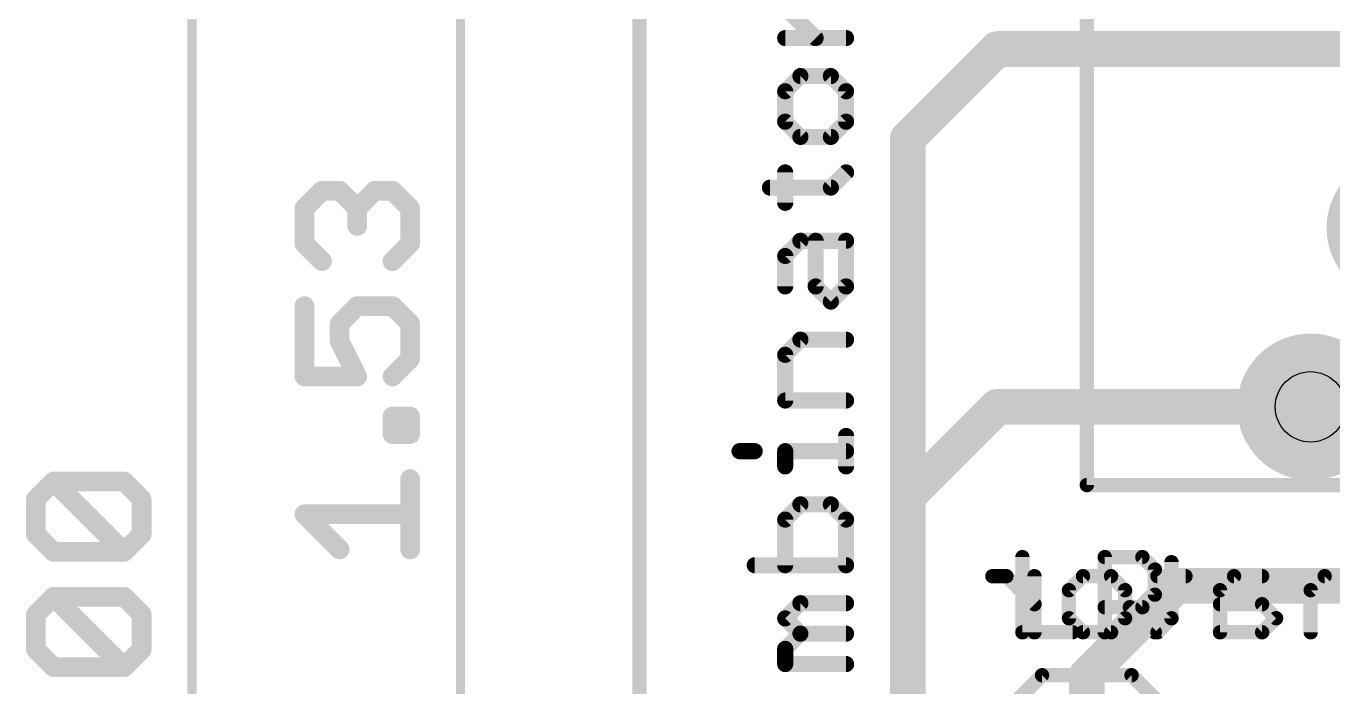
# Model space of a CAD drawing. Extents: x -33 to 74, y -17 to 52.
# Drawn here: x -8.7 to 9.84, y 15.07 to 24.46 of the extents above; entities that cross this region are included whole.
import ezdxf

# ---------------------------------------------------------------- set-up
doc = ezdxf.new("R2010")
doc.units = 0
for name, color, linetype in [('1', 12, 'CONTINUOUS'), ('16', 132, 'CONTINUOUS'), ('17', 110, 'CONTINUOUS'), ('20', 53, 'CONTINUOUS'), ('21', 41, 'CONTINUOUS'), ('22', 40, 'CONTINUOUS'), ('29', 253, 'CONTINUOUS'), ('30', 253, 'CONTINUOUS'), ('44', 253, 'CONTINUOUS'), ('47', 253, 'CONTINUOUS')]:
    doc.layers.add(name, color=color, linetype=linetype)

# ---------------------------------------------------------------- blocks, each defined once
blk = doc.blocks.new('ROUNDP')
at = {"const_width": 0.5}
blk.add_lwpolyline([(0, -0.25, 1), (0, 0.25, 1), (0, -0.25)], format="xyb", dxfattribs=at)

msp = doc.modelspace()

# ---------------------------------------------------------------- linework, layer by layer
at = {"layer": '1', "const_width": 0.508}
for points in [[(3.81, 22.86), (5.08, 24.13)], [(5.08, 24.13), (12.7, 24.13)], [(3.81, 7.62), (3.81, 22.86)]]:
    msp.add_lwpolyline(points, dxfattribs=at)
at = {"layer": '1', "const_width": 0.254}
for points in [[(5.08, 24.257, 1), (5.08, 24.003)], [(5.1698, 24.0402, 1), (4.9902, 24.2198)], [(3.937, 22.86, 1), (3.683, 22.86)], [(3.7202, 22.9498, 1), (3.8998, 22.7702)]]:
    msp.add_lwpolyline(points, format="xyb", dxfattribs=at)
at = {"layer": '16', "const_width": 0.508}
for points in [[(3.81, 17.78), (5.08, 19.05)], [(5.08, 19.05), (9.525, 19.05)], [(3.81, 10.16), (3.81, 17.78)], [(6.35, 15.24), (7.62, 16.51)], [(7.62, 16.51), (15.24, 16.51)], [(6.35, 13.97), (6.35, 15.24)]]:
    msp.add_lwpolyline(points, dxfattribs=at)
at = {"layer": '16', "const_width": 0.254}
for points in [[(5.08, 19.177, 1), (5.08, 18.923)], [(5.1698, 18.9602, 1), (4.9902, 19.1398)], [(9.525, 18.923, 1), (9.525, 19.177)], [(3.937, 17.78, 1), (3.683, 17.78)], [(3.7202, 17.8698, 1), (3.8998, 17.6902)], [(7.62, 16.637, 1), (7.62, 16.383)], [(7.7098, 16.4202, 1), (7.5302, 16.5998)], [(6.477, 15.24, 1), (6.223, 15.24)], [(6.2602, 15.3298, 1), (6.4398, 15.1502)]]:
    msp.add_lwpolyline(points, format="xyb", dxfattribs=at)
at = {"layer": '20', "const_width": 0.2032}
msp.add_lwpolyline([(0, 0), (0, 30.48)], dxfattribs=at)
at = {"layer": '21'}
for points, const_width in [([(6.35, 17.94), (6.35, 30.94)], 0.2032), ([(2.5015, 24.2857), (2.0694, 24.7178)], 0.2286), ([(2.9337, 24.2857), (2.0694, 24.2857)], 0.2286), ([(2.2854, 23.7467), (2.0694, 23.5307)], 0.2286), ([(2.7176, 23.7467), (2.2854, 23.7467)], 0.2286), ([(2.9337, 23.5307), (2.7176, 23.7467)], 0.2286), ([(2.0694, 23.5307), (2.0694, 23.0985)], 0.2286), ([(2.9337, 23.0985), (2.9337, 23.5307)], 0.2286), ([(2.0694, 23.0985), (2.2854, 22.8824)], 0.2286), ([(2.7176, 22.8824), (2.9337, 23.0985)], 0.2286), ([(2.2854, 22.8824), (2.7176, 22.8824)], 0.2286), ([(2.0694, 21.9469), (2.0694, 22.379)], 0.2286), ([(2.7176, 22.163), (2.9337, 22.379)], 0.2286), ([(1.8533, 22.163), (2.7176, 22.163)], 0.2286), ([(2.0694, 21.1919), (2.2854, 21.4079)], 0.2286), ([(2.2854, 21.4079), (2.9337, 21.4079)], 0.2286), ([(2.5015, 20.7597), (2.5015, 21.4079)], 0.2286), ([(2.9337, 21.4079), (2.9337, 20.7597)], 0.2286), ([(2.0694, 20.7597), (2.0694, 21.1919)], 0.2286), ([(2.7176, 20.5436), (2.5015, 20.7597)], 0.2286), ([(2.9337, 20.7597), (2.7176, 20.5436)], 0.2286), ([(2.0694, 19.7886), (2.2854, 20.0047)], 0.2286), ([(2.2854, 20.0047), (2.9337, 20.0047)], 0.2286), ([(2.0694, 19.1403), (2.0694, 19.7886)], 0.2286), ([(2.9337, 19.1403), (2.0694, 19.1403)], 0.2286), ([(2.9337, 18.2048), (2.9337, 18.637)], 0.2286), ([(1.4211, 18.4209), (1.6372, 18.4209)], 0.2286), ([(2.0694, 18.2048), (2.0694, 18.4209)], 0.2286), ([(2.0694, 18.4209), (2.9337, 18.4209)], 0.2286), ([(21.59, 17.94), (6.35, 17.94)], 0.2032), ([(2.2854, 17.6659), (2.0694, 17.4498)], 0.2286), ([(2.7176, 17.6659), (2.2854, 17.6659)], 0.2286), ([(2.9337, 17.4498), (2.7176, 17.6659)], 0.2286), ([(2.0694, 17.4498), (2.0694, 16.8015)], 0.2286), ([(2.9337, 16.8015), (2.9337, 17.4498)], 0.2286), ([(1.6372, 16.8015), (2.9337, 16.8015)], 0.2286), ([(5.4356, 16.9173), (5.4356, 15.8496)], 0.2032), ([(6.605, 15.8496), (6.605, 16.9173)], 0.2032), ([(6.605, 16.9173), (7.1389, 16.9173)], 0.2032), ([(7.1389, 16.9173), (7.3168, 16.7394)], 0.2032), ([(7.3168, 16.7394), (7.3168, 16.3835)], 0.2032), ([(2.0694, 16.0465), (2.2854, 16.2626)], 0.2286), ([(2.2854, 16.2626), (2.9337, 16.2626)], 0.2286), ([(7.3168, 16.3835), (7.1389, 16.2055)], 0.2032), ([(2.2854, 15.8304), (2.0694, 16.0465)], 0.2286), ([(7.1389, 16.2055), (6.605, 16.2055)], 0.2032), ([(6.9609, 16.2055), (7.3168, 15.8496)], 0.2032), ([(5.4356, 15.8496), (6.1474, 15.8496)], 0.2032), ([(2.0694, 15.6143), (2.2854, 15.8304)], 0.2286), ([(2.2854, 15.8304), (2.9337, 15.8304)], 0.2286), ([(2.0694, 15.3982), (2.0694, 15.6143)], 0.2286), ([(2.9337, 15.3982), (2.0694, 15.3982)], 0.2286), ([(5.715, 15.24), (5.08, 14.605)], 0.2032), ([(6.985, 15.24), (5.715, 15.24)], 0.2032), ([(7.62, 14.605), (6.985, 15.24)], 0.2032)]:
    msp.add_lwpolyline(points, dxfattribs=dict(at, const_width=const_width))
for points, const_width in [([(2.0694, 24.3428, 1), (2.0694, 24.2285)], 0.1143), ([(2.4611, 24.2453, 1), (2.5419, 24.3261)], 0.1143), ([(2.9337, 24.2285, 1), (2.9337, 24.3428)], 0.1143), ([(2.2854, 23.8039, 1), (2.2854, 23.6896)], 0.1143), ([(2.3259, 23.7063, 1), (2.245, 23.7871)], 0.1143), ([(2.758, 23.7871, 1), (2.6772, 23.7063)], 0.1143), ([(2.7176, 23.6896, 1), (2.7176, 23.8039)], 0.1143), ([(2.1265, 23.5307, 1), (2.0122, 23.5307)], 0.1143), ([(2.029, 23.5711, 1), (2.1098, 23.4902)], 0.1143), ([(2.9909, 23.5307, 1), (2.8765, 23.5307)], 0.1143), ([(2.8933, 23.4902, 1), (2.9741, 23.5711)], 0.1143), ([(2.1098, 23.1389, 1), (2.029, 23.0581)], 0.1143), ([(2.9741, 23.0581, 1), (2.8933, 23.1389)], 0.1143), ([(2.0122, 23.0985, 1), (2.1265, 23.0985)], 0.1143), ([(2.8765, 23.0985, 1), (2.9909, 23.0985)], 0.1143), ([(2.2854, 22.9395, 1), (2.2854, 22.8252)], 0.1143), ([(2.245, 22.842, 1), (2.3259, 22.9228)], 0.1143), ([(2.6772, 22.9228, 1), (2.758, 22.842)], 0.1143), ([(2.7176, 22.8252, 1), (2.7176, 22.9395)], 0.1143), ([(2.1265, 22.379, 1), (2.0122, 22.379)], 0.1143), ([(2.9741, 22.3386, 1), (2.8933, 22.4195)], 0.1143), ([(1.8533, 22.2201, 1), (1.8533, 22.1058)], 0.1143), ([(2.6772, 22.2034, 1), (2.758, 22.1226)], 0.1143), ([(2.7176, 22.1058, 1), (2.7176, 22.2201)], 0.1143), ([(2.0122, 21.9469, 1), (2.1265, 21.9469)], 0.1143), ([(2.2854, 21.4651, 1), (2.2854, 21.3508)], 0.1143), ([(2.3259, 21.3675, 1), (2.245, 21.4483)], 0.1143), ([(2.5587, 21.4079, 1), (2.4444, 21.4079)], 0.1143), ([(2.9909, 21.4079, 1), (2.8765, 21.4079)], 0.1143), ([(2.9337, 21.3508, 1), (2.9337, 21.4651)], 0.1143), ([(2.1265, 21.1919, 1), (2.0122, 21.1919)], 0.1143), ([(2.029, 21.2323, 1), (2.1098, 21.1514)], 0.1143), ([(2.0122, 20.7597, 1), (2.1265, 20.7597)], 0.1143), ([(2.5419, 20.8001, 1), (2.4611, 20.7193)], 0.1143), ([(2.4444, 20.7597, 1), (2.5587, 20.7597)], 0.1143), ([(2.8765, 20.7597, 1), (2.9909, 20.7597)], 0.1143), ([(2.9741, 20.7193, 1), (2.8933, 20.8001)], 0.1143), ([(2.6772, 20.584, 1), (2.758, 20.5032)], 0.1143), ([(2.6772, 20.5032, 1), (2.758, 20.584)], 0.1143), ([(2.2854, 20.0618, 1), (2.2854, 19.9475)], 0.1143), ([(2.3259, 19.9642, 1), (2.245, 20.0451)], 0.1143), ([(2.9337, 19.9475, 1), (2.9337, 20.0618)], 0.1143), ([(2.1265, 19.7886, 1), (2.0122, 19.7886)], 0.1143), ([(2.029, 19.829, 1), (2.1098, 19.7482)], 0.1143), ([(2.0122, 19.1403, 1), (2.1265, 19.1403)], 0.1143), ([(2.0694, 19.1975, 1), (2.0694, 19.0832)], 0.1143), ([(2.9337, 19.0832, 1), (2.9337, 19.1975)], 0.1143), ([(2.9909, 18.637, 1), (2.8765, 18.637)], 0.1143), ([(1.4211, 18.478, 1), (1.4211, 18.3637)], 0.1143), ([(1.6372, 18.3637, 1), (1.6372, 18.478)], 0.1143), ([(2.1265, 18.4209, 1), (2.0122, 18.4209)], 0.1143), ([(2.0694, 18.478, 1), (2.0694, 18.3637)], 0.1143), ([(2.9337, 18.3637, 1), (2.9337, 18.478)], 0.1143), ([(2.0122, 18.2048, 1), (2.1265, 18.2048)], 0.1143), ([(2.8765, 18.2048, 1), (2.9909, 18.2048)], 0.1143), ([(6.35, 17.9908, 1), (6.35, 17.8892)], 0.1016), ([(6.2992, 17.94, 1), (6.4008, 17.94)], 0.1016), ([(2.2854, 17.723, 1), (2.2854, 17.6087)], 0.1143), ([(2.3259, 17.6255, 1), (2.245, 17.7063)], 0.1143), ([(2.758, 17.7063, 1), (2.6772, 17.6255)], 0.1143), ([(2.7176, 17.6087, 1), (2.7176, 17.723)], 0.1143), ([(2.1265, 17.4498, 1), (2.0122, 17.4498)], 0.1143), ([(2.029, 17.4902, 1), (2.1098, 17.4094)], 0.1143), ([(2.9909, 17.4498, 1), (2.8765, 17.4498)], 0.1143), ([(2.8933, 17.4094, 1), (2.9741, 17.4902)], 0.1143), ([(1.6372, 16.8587, 1), (1.6372, 16.7444)], 0.1143), ([(2.9337, 16.7444, 1), (2.9337, 16.8587)], 0.1143), ([(5.4864, 16.9173, 1), (5.3848, 16.9173)], 0.1016), ([(6.6558, 16.9173, 1), (6.5542, 16.9173)], 0.1016), ([(6.605, 16.9681, 1), (6.605, 16.8665)], 0.1016), ([(7.1748, 16.9532, 1), (7.1029, 16.8814)], 0.1016), ([(7.1389, 16.8665, 1), (7.1389, 16.9681)], 0.1016), ([(2.0122, 16.8015, 1), (2.1265, 16.8015)], 0.1143), ([(2.8765, 16.8015, 1), (2.9909, 16.8015)], 0.1143), ([(7.3676, 16.7394, 1), (7.266, 16.7394)], 0.1016), ([(7.2809, 16.7034, 1), (7.3527, 16.7753)], 0.1016), ([(2.2854, 16.3197, 1), (2.2854, 16.2054)], 0.1143), ([(2.3259, 16.2222, 1), (2.245, 16.303)], 0.1143), ([(2.9337, 16.2054, 1), (2.9337, 16.3197)], 0.1143), ([(7.266, 16.3835, 1), (7.3676, 16.3835)], 0.1016), ([(7.3527, 16.3475, 1), (7.2809, 16.4194)], 0.1016), ([(2.1098, 16.0869, 1), (2.029, 16.0061)], 0.1143), ([(2.029, 16.0869, 1), (2.1098, 16.0061)], 0.1143), ([(6.605, 16.2563, 1), (6.605, 16.1547)], 0.1016), ([(6.9968, 16.2414, 1), (6.925, 16.1696)], 0.1016), ([(7.1029, 16.2414, 1), (7.1748, 16.1696)], 0.1016), ([(7.1389, 16.1547, 1), (7.1389, 16.2563)], 0.1016), ([(5.4356, 15.9004, 1), (5.4356, 15.7988)], 0.1016), ([(6.1474, 15.7988, 1), (6.1474, 15.9004)], 0.1016), ([(2.2854, 15.8876, 1), (2.2854, 15.7733)], 0.1143), ([(2.3259, 15.79, 1), (2.245, 15.8708)], 0.1143), ([(2.245, 15.79, 1), (2.3259, 15.8708)], 0.1143), ([(2.9337, 15.7733, 1), (2.9337, 15.8876)], 0.1143), ([(5.3848, 15.8496, 1), (5.4864, 15.8496)], 0.1016), ([(6.5542, 15.8496, 1), (6.6558, 15.8496)], 0.1016), ([(7.2809, 15.8137, 1), (7.3527, 15.8855)], 0.1016), ([(2.1265, 15.6143, 1), (2.0122, 15.6143)], 0.1143), ([(2.029, 15.6547, 1), (2.1098, 15.5739)], 0.1143), ([(2.0122, 15.3982, 1), (2.1265, 15.3982)], 0.1143), ([(2.0694, 15.4554, 1), (2.0694, 15.3411)], 0.1143), ([(2.9337, 15.3411, 1), (2.9337, 15.4554)], 0.1143), ([(5.715, 15.2908, 1), (5.715, 15.1892)], 0.1016), ([(5.7509, 15.2041, 1), (5.6791, 15.2759)], 0.1016), ([(7.0209, 15.2759, 1), (6.9491, 15.2041)], 0.1016), ([(6.985, 15.1892, 1), (6.985, 15.2908)], 0.1016)]:
    msp.add_lwpolyline(points, format="xyb", dxfattribs=dict(at, const_width=const_width))
at = {"layer": '22', "const_width": 0.2032}
for points in [[(7.552, 16.8453), (7.552, 16.0487)], [(5.209, 16.6461), (5.0098, 16.6461)], [(5.6072, 16.2479), (5.209, 16.6461)], [(5.6072, 15.8496), (5.6072, 16.6461)], [(6.097, 16.447), (6.2962, 16.6461)], [(6.2962, 16.6461), (6.6944, 16.6461)], [(6.6944, 16.6461), (6.8936, 16.447)], [(7.7511, 16.6461), (7.3529, 16.6461)], [(8.4401, 16.6461), (8.2409, 16.447)], [(8.8383, 16.6461), (8.4401, 16.6461)], [(9.7264, 16.6461), (9.5273, 16.447)], [(10.3238, 16.6461), (9.7264, 16.6461)], [(6.097, 16.0487), (6.097, 16.447)], [(6.8936, 16.447), (6.8936, 16.0487)], [(8.2409, 16.447), (8.2409, 15.8496)], [(9.5273, 16.447), (9.5273, 15.8496)], [(8.8383, 16.2479), (8.2409, 16.2479)], [(9.0375, 16.0487), (8.8383, 16.2479)], [(6.2962, 15.8496), (6.097, 16.0487)], [(6.8936, 16.0487), (6.6944, 15.8496)], [(7.552, 16.0487), (7.3529, 15.8496)], [(8.8383, 15.8496), (9.0375, 16.0487)], [(6.6944, 15.8496), (6.2962, 15.8496)], [(8.2409, 15.8496), (8.8383, 15.8496)]]:
    msp.add_lwpolyline(points, dxfattribs=at)
at = {"layer": '22', "const_width": 0.1016}
for points in [[(7.6028, 16.8453, 1), (7.5012, 16.8453)], [(5.0098, 16.6969, 1), (5.0098, 16.5953)], [(5.2449, 16.6821, 1), (5.173, 16.6102)], [(5.209, 16.5953, 1), (5.209, 16.6969)], [(5.658, 16.6461, 1), (5.5564, 16.6461)], [(6.2962, 16.6969, 1), (6.2962, 16.5953)], [(6.3321, 16.6102, 1), (6.2602, 16.6821)], [(6.7304, 16.6821, 1), (6.6585, 16.6102)], [(6.6944, 16.5953, 1), (6.6944, 16.6969)], [(7.3529, 16.6969, 1), (7.3529, 16.5953)], [(7.7511, 16.5953, 1), (7.7511, 16.6969)], [(8.4401, 16.6969, 1), (8.4401, 16.5953)], [(8.476, 16.6102, 1), (8.4041, 16.6821)], [(8.8383, 16.5953, 1), (8.8383, 16.6969)], [(9.7264, 16.6969, 1), (9.7264, 16.5953)], [(9.7623, 16.6102, 1), (9.6905, 16.6821)], [(6.1478, 16.447, 1), (6.0462, 16.447)], [(6.0611, 16.4829, 1), (6.1329, 16.4111)], [(6.9444, 16.447, 1), (6.8428, 16.447)], [(6.8576, 16.4111, 1), (6.9295, 16.4829)], [(8.2917, 16.447, 1), (8.1901, 16.447)], [(8.205, 16.4829, 1), (8.2768, 16.4111)], [(9.4913, 16.4829, 1), (9.5632, 16.4111)], [(9.5781, 16.447, 1), (9.4765, 16.447)], [(5.5713, 16.212, 1), (5.6432, 16.2838)], [(8.2409, 16.2987, 1), (8.2409, 16.1971)], [(8.8743, 16.2838, 1), (8.8024, 16.212)], [(8.8383, 16.1971, 1), (8.8383, 16.2987)], [(6.1329, 16.0847, 1), (6.0611, 16.0128)], [(6.9295, 16.0128, 1), (6.8576, 16.0847)], [(7.5879, 16.0128, 1), (7.5161, 16.0847)], [(9.0734, 16.0128, 1), (9.0015, 16.0847)], [(9.0015, 16.0128, 1), (9.0734, 16.0847)], [(6.0462, 16.0487, 1), (6.1478, 16.0487)], [(6.2962, 15.9004, 1), (6.2962, 15.7988)], [(6.6944, 15.7988, 1), (6.6944, 15.9004)], [(6.8428, 16.0487, 1), (6.9444, 16.0487)], [(7.5012, 16.0487, 1), (7.6028, 16.0487)], [(8.2409, 15.9004, 1), (8.2409, 15.7988)], [(8.8383, 15.7988, 1), (8.8383, 15.9004)], [(5.5564, 15.8496, 1), (5.658, 15.8496)], [(6.2602, 15.8137, 1), (6.3321, 15.8855)], [(6.6585, 15.8855, 1), (6.7304, 15.8137)], [(7.3169, 15.8855, 1), (7.3888, 15.8137)], [(8.1901, 15.8496, 1), (8.2917, 15.8496)], [(8.8024, 15.8855, 1), (8.8743, 15.8137)], [(9.4765, 15.8496, 1), (9.5781, 15.8496)]]:
    msp.add_lwpolyline(points, format="xyb", dxfattribs=at)
at = {"layer": '44'}
msp.add_circle((9.525, 19.05), 0.5, dxfattribs=at)
at = {"layer": '47'}
for points, const_width in [([(-2.54, 0.065), (-2.54, 38.67)], 0.13), ([(-6.35, 27.875), (-6.35, 2.605)], 0.13), ([(-4.7541, 21.8686), (-4.5041, 22.1186)], 0.2794), ([(-4.5041, 22.1186), (-4.2541, 22.1186)], 0.2794), ([(-4.2541, 22.1186), (-4.0041, 21.8686)], 0.2794), ([(-4.0041, 21.8686), (-3.7542, 22.1186)], 0.2794), ([(-3.7542, 22.1186), (-3.5042, 22.1186)], 0.2794), ([(-3.5042, 22.1186), (-3.2542, 21.8686)], 0.2794), ([(-4.7541, 21.3687), (-4.7541, 21.8686)], 0.2794), ([(-4.0041, 21.8686), (-4.0041, 21.6187)], 0.2794), ([(-3.2542, 21.8686), (-3.2542, 21.3687)], 0.2794), ([(-4.5041, 21.1187), (-4.7541, 21.3687)], 0.2794), ([(-3.2542, 21.3687), (-3.5042, 21.1187)], 0.2794), ([(-4.7541, 20.4815), (-4.7541, 19.4815)], 0.2794), ([(-4.2541, 20.2315), (-4.0041, 20.4815)], 0.2794), ([(-4.0041, 20.4815), (-3.5042, 20.4815)], 0.2794), ([(-3.5042, 20.4815), (-3.2542, 20.2315)], 0.2794), ([(-4.2541, 19.9815), (-4.2541, 20.2315)], 0.2794), ([(-3.2542, 20.2315), (-3.2542, 19.7315)], 0.2794), ([(-4.0041, 19.4815), (-4.2541, 19.9815)], 0.2794), ([(-3.2542, 19.7315), (-3.5042, 19.4815)], 0.2794), ([(-4.7541, 19.4815), (-4.0041, 19.4815)], 0.2794), ([(-3.5042, 18.663), (-3.5042, 18.9129)], 0.2794), ([(-3.5042, 18.9129), (-3.2542, 18.9129)], 0.2794), ([(-3.2542, 18.9129), (-3.2542, 18.663)], 0.2794), ([(-3.2542, 18.663), (-3.5042, 18.663)], 0.2794), ([(-8.5641, 17.7411), (-8.3141, 17.9911)], 0.2794), ([(-8.3141, 17.9911), (-7.3142, 17.9911)], 0.2794), ([(-7.3142, 16.9912), (-8.3141, 17.9911)], 0.2794), ([(-7.3142, 17.9911), (-7.0642, 17.7411)], 0.2794), ([(-3.2542, 17.0258), (-3.2542, 18.0257)], 0.2794), ([(-8.5641, 17.2412), (-8.5641, 17.7411)], 0.2794), ([(-7.0642, 17.7411), (-7.0642, 17.2412)], 0.2794), ([(-4.2541, 17.0258), (-4.7541, 17.5258)], 0.2794), ([(-4.7541, 17.5258), (-3.2542, 17.5258)], 0.2794), ([(-8.3141, 16.9912), (-8.5641, 17.2412)], 0.2794), ([(-7.0642, 17.2412), (-7.3142, 16.9912)], 0.2794), ([(-7.3142, 16.9912), (-8.3141, 16.9912)], 0.2794), ([(-8.5641, 16.104), (-8.3141, 16.354)], 0.2794), ([(-8.3141, 16.354), (-7.3142, 16.354)], 0.2794), ([(-7.3142, 15.354), (-8.3141, 16.354)], 0.2794), ([(-7.3142, 16.354), (-7.0642, 16.104)], 0.2794), ([(-8.5641, 15.604), (-8.5641, 16.104)], 0.2794), ([(-7.0642, 16.104), (-7.0642, 15.604)], 0.2794), ([(-8.3141, 15.354), (-8.5641, 15.604)], 0.2794), ([(-7.0642, 15.604), (-7.3142, 15.354)], 0.2794), ([(-7.3142, 15.354), (-8.3141, 15.354)], 0.2794)]:
    msp.add_lwpolyline(points, dxfattribs=dict(at, const_width=const_width))
at = {"layer": '47', "const_width": 0.1397}
for points in [[(-4.5041, 22.1885, 1), (-4.5041, 22.0488)], [(-4.4547, 22.0692, 1), (-4.5535, 22.168)], [(-4.2047, 22.168, 1), (-4.3035, 22.0692)], [(-4.2541, 22.0488, 1), (-4.2541, 22.1885)], [(-3.7542, 22.1885, 1), (-3.7542, 22.0488)], [(-3.7048, 22.0692, 1), (-3.8036, 22.168)], [(-3.4548, 22.168, 1), (-3.5536, 22.0692)], [(-3.5042, 22.0488, 1), (-3.5042, 22.1885)], [(-4.8035, 21.918, 1), (-4.7047, 21.8192)], [(-4.6842, 21.8686, 1), (-4.8239, 21.8686)], [(-3.9343, 21.8686, 1), (-4.074, 21.8686)], [(-4.0535, 21.918, 1), (-3.9547, 21.8192)], [(-4.0535, 21.8192, 1), (-3.9547, 21.918)], [(-3.1843, 21.8686, 1), (-3.3241, 21.8686)], [(-3.3036, 21.8192, 1), (-3.2048, 21.918)], [(-4.074, 21.6187, 1), (-3.9343, 21.6187)], [(-4.7047, 21.4181, 1), (-4.8035, 21.3193)], [(-4.8239, 21.3687, 1), (-4.6842, 21.3687)], [(-3.3241, 21.3687, 1), (-3.1843, 21.3687)], [(-3.2048, 21.3193, 1), (-3.3036, 21.4181)], [(-4.5535, 21.0693, 1), (-4.4547, 21.1681)], [(-3.5536, 21.1681, 1), (-3.4548, 21.0693)], [(-4.6842, 20.4815, 1), (-4.8239, 20.4815)], [(-4.0041, 20.5513, 1), (-4.0041, 20.4116)], [(-3.9547, 20.4321, 1), (-4.0535, 20.5309)], [(-3.4548, 20.5309, 1), (-3.5536, 20.4321)], [(-3.5042, 20.4116, 1), (-3.5042, 20.5513)], [(-4.1843, 20.2315, 1), (-4.324, 20.2315)], [(-4.3035, 20.2809, 1), (-4.2047, 20.1821)], [(-3.1843, 20.2315, 1), (-3.3241, 20.2315)], [(-3.3036, 20.1821, 1), (-3.2048, 20.2809)], [(-4.1916, 20.0127, 1), (-4.3166, 19.9503)], [(-4.324, 19.9815, 1), (-4.1843, 19.9815)], [(-3.2048, 19.6821, 1), (-3.3036, 19.7809)], [(-3.3241, 19.7315, 1), (-3.1843, 19.7315)], [(-4.7541, 19.5514, 1), (-4.7541, 19.4117)], [(-4.8239, 19.4815, 1), (-4.6842, 19.4815)], [(-4.0666, 19.4503, 1), (-3.9417, 19.5128)], [(-4.0041, 19.4117, 1), (-4.0041, 19.5514)], [(-3.5536, 19.5309, 1), (-3.4548, 19.4322)], [(-3.5042, 18.9828, 1), (-3.5042, 18.8431)], [(-3.4343, 18.9129, 1), (-3.574, 18.9129)], [(-3.1843, 18.9129, 1), (-3.3241, 18.9129)], [(-3.2542, 18.8431, 1), (-3.2542, 18.9828)], [(-3.5042, 18.7328, 1), (-3.5042, 18.5931)], [(-3.574, 18.663, 1), (-3.4343, 18.663)], [(-3.3241, 18.663, 1), (-3.1843, 18.663)], [(-3.2542, 18.5931, 1), (-3.2542, 18.7328)], [(-8.3141, 18.061, 1), (-8.3141, 17.9213)], [(-8.2647, 18.0405, 1), (-8.3635, 17.9417)], [(-8.2647, 17.9417, 1), (-8.3635, 18.0405)], [(-7.2648, 18.0405, 1), (-7.3636, 17.9417)], [(-7.3142, 17.9213, 1), (-7.3142, 18.061)], [(-3.1843, 18.0257, 1), (-3.3241, 18.0257)], [(-8.4942, 17.7411, 1), (-8.6339, 17.7411)], [(-8.6135, 17.7905, 1), (-8.5147, 17.6917)], [(-6.9944, 17.7411, 1), (-7.1341, 17.7411)], [(-7.1136, 17.6917, 1), (-7.0148, 17.7905)], [(-4.7047, 17.5752, 1), (-4.8035, 17.4764)], [(-4.7541, 17.5956, 1), (-4.7541, 17.4559)], [(-3.2542, 17.4559, 1), (-3.2542, 17.5956)], [(-8.5147, 17.2906, 1), (-8.6135, 17.1918)], [(-8.6339, 17.2412, 1), (-8.4942, 17.2412)], [(-7.1341, 17.2412, 1), (-6.9944, 17.2412)], [(-7.0148, 17.1918, 1), (-7.1136, 17.2906)], [(-8.3141, 17.061, 1), (-8.3141, 16.9214)], [(-8.3635, 16.9418, 1), (-8.2647, 17.0406)], [(-7.3636, 17.0406, 1), (-7.2648, 16.9418)], [(-7.3636, 16.9418, 1), (-7.2648, 17.0406)], [(-7.3142, 16.9214, 1), (-7.3142, 17.061)], [(-4.3035, 16.9764, 1), (-4.2047, 17.0752)], [(-3.3241, 17.0258, 1), (-3.1843, 17.0258)], [(-8.2647, 16.4034, 1), (-8.3635, 16.3046)], [(-8.3141, 16.4238, 1), (-8.3141, 16.2841)], [(-8.2647, 16.3046, 1), (-8.3635, 16.4034)], [(-7.2648, 16.4034, 1), (-7.3636, 16.3046)], [(-7.3142, 16.2841, 1), (-7.3142, 16.4238)], [(-8.4942, 16.104, 1), (-8.6339, 16.104)], [(-8.6135, 16.1534, 1), (-8.5147, 16.0546)], [(-6.9944, 16.104, 1), (-7.1341, 16.104)], [(-7.1136, 16.0546, 1), (-7.0148, 16.1534)], [(-8.5147, 15.6534, 1), (-8.6135, 15.5546)], [(-8.6339, 15.604, 1), (-8.4942, 15.604)], [(-7.1341, 15.604, 1), (-6.9944, 15.604)], [(-7.0148, 15.5546, 1), (-7.1136, 15.6534)], [(-8.3141, 15.4239, 1), (-8.3141, 15.2842)], [(-8.3635, 15.3047, 1), (-8.2647, 15.4034)], [(-7.3636, 15.4034, 1), (-7.2648, 15.3047)], [(-7.3636, 15.3047, 1), (-7.2648, 15.4034)], [(-7.3142, 15.2842, 1), (-7.3142, 15.4239)]]:
    msp.add_lwpolyline(points, format="xyb", dxfattribs=at)

# ---------------------------------------------------------------- block references
at = {"layer": '17', "xscale": 1.8796, "yscale": 1.8796, "rotation": 180}
msp.add_blockref('ROUNDP', (9.525, 19.05), dxfattribs=at)
msp.add_blockref('ROUNDP', (9.525, 19.05), dxfattribs=at)
at = {"layer": '29', "xscale": 2.0828, "yscale": 2.0828, "rotation": 180}
for p in [(10.795, 21.59), (9.525, 19.05)]:
    msp.add_blockref('ROUNDP', p, dxfattribs=at)
at = {"layer": '30', "xscale": 2.0828, "yscale": 2.0828, "rotation": 180}
for p in [(10.795, 21.59), (9.525, 19.05)]:
    msp.add_blockref('ROUNDP', p, dxfattribs=at)

doc.saveas('drawing.dxf')
